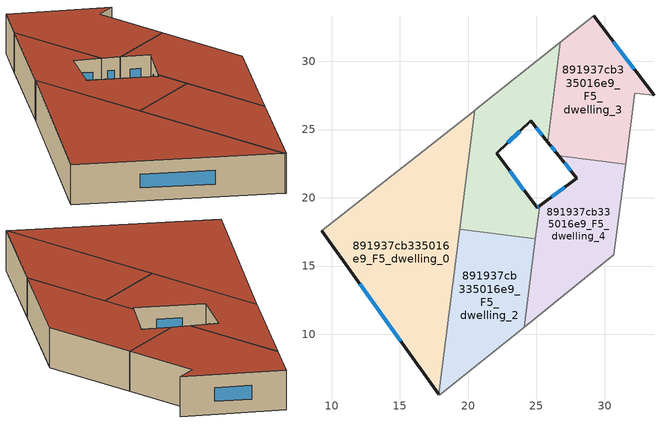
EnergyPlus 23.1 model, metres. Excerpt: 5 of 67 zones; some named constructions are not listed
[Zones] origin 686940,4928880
891937cb335016e9_F5_dwelling_0
 floor to 891937cb335016e9_F4_dwelling_0 (EU_floor_Construction): 20.49,26.4 17.84,5.59 9.26,17.6 20.38,26.31 z15
 wall outside (EU_wall_Construction): 9.26,17.6 17.84,5.59 z15:18
 wall adiabatic (EU_wall_Construction): 20.49,26.4 20.38,26.31 9.26,17.6 z15:18
 wall to 891937cb335016e9_F5_dwelling_2 (EU_wall_Construction): 17.84,5.59 19.38,17.69 z15:18
 wall to 891937cb335016e9_F5_dwelling_1 (EU_wall_Construction): 19.38,17.69 20.49,26.4 z15:18
 window (EU_Window_Construction): 12.05,13.7 15.05,9.5 z15.98:17.02
 roof outside (EU_roof_Construction): 17.84,5.59 20.49,26.4 20.38,26.31 9.26,17.6 z18
891937cb335016e9_F5_dwelling_1
 floor to 891937cb335016e9_F4_dwelling_1 (EU_floor_Construction): 26.76,31.4 25.83,24.09 24.58,25.64 22.09,23.27 25.05,19.27 25.23,19.41 24.92,16.99 19.38,17.69 20.49,26.4 z15
 wall outside (EU_wall_Construction): 25.23,19.41 25.05,19.27 22.09,23.27 24.58,25.64 25.83,24.09 z15:18
 wall to 891937cb335016e9_F5_dwelling_2 (EU_wall_Construction): 19.38,17.69 24.92,16.99 z15:18
 wall adiabatic (EU_wall_Construction): 26.76,31.4 20.49,26.4 z15:18
 wall to 891937cb335016e9_F5_dwelling_3 (EU_wall_Construction): 25.83,24.09 26.76,31.4 z15:18
 wall to 891937cb335016e9_F5_dwelling_4 (EU_wall_Construction): 24.92,16.99 25.23,19.41 z15:18
 window (EU_Window_Construction): 22.9,24.04 23.77,24.87 / 24.09,20.57 23.05,21.97 / 25.17,19.36 25.11,19.32 / 24.98,25.14 25.42,24.59 z15.98:17.02
 roof outside (EU_roof_Construction): 24.92,16.99 25.23,19.41 25.05,19.27 22.09,23.27 24.58,25.64 25.83,24.09 26.76,31.4 20.49,26.4 19.38,17.69 z18
891937cb335016e9_F5_dwelling_2
 floor to 891937cb335016e9_F4_dwelling_2 (EU_floor_Construction): 24.92,16.99 24.1,10.52 17.89,5.52 17.84,5.59 19.38,17.69 z15
 wall adiabatic (EU_wall_Construction): 17.84,5.59 17.89,5.52 24.1,10.52 z15:18
 wall to 891937cb335016e9_F5_dwelling_4 (EU_wall_Construction): 24.1,10.52 24.92,16.99 z15:18
 roof outside (EU_roof_Construction): 24.1,10.52 24.92,16.99 19.38,17.69 17.84,5.59 17.89,5.52 z18
891937cb335016e9_F5_dwelling_3
 floor to 891937cb335016e9_F4_dwelling_3 (EU_floor_Construction): 29.21,33.35 33.61,27.5 32.19,27.68 31.53,22.47 26.63,23.09 25.83,24.09 26.76,31.4 z15
 wall outside (EU_wall_Construction): 33.61,27.5 29.21,33.35 / 25.83,24.09 26.63,23.09 z15:18
 wall adiabatic (EU_wall_Construction): 29.21,33.35 26.76,31.4 z15:18
 wall to 891937cb335016e9_F5_dwelling_6 (EU_wall_Construction): 31.53,22.47 32.19,27.68 33.61,27.5 z15:18
 wall to 891937cb335016e9_F5_dwelling_4 (EU_wall_Construction): 26.63,23.09 31.53,22.47 z15:18
 window (EU_Window_Construction): 32.18,29.4 30.64,31.45 / 26.09,23.76 26.37,23.42 z15.98:17.02
 roof outside (EU_roof_Construction): 31.53,22.47 32.19,27.68 33.61,27.5 29.21,33.35 26.76,31.4 25.83,24.09 26.63,23.09 z18
891937cb335016e9_F5_dwelling_4
 floor to 891937cb335016e9_F4_dwelling_4 (EU_floor_Construction): 31.53,22.47 30.68,15.81 24.1,10.52 25.23,19.41 27.97,21.43 26.63,23.09 z15
 wall outside (EU_wall_Construction): 26.63,23.09 27.97,21.43 25.23,19.41 z15:18
 wall adiabatic (EU_wall_Construction): 24.1,10.52 30.68,15.81 z15:18
 wall to 891937cb335016e9_F5_dwelling_6 (EU_wall_Construction): 30.68,15.81 31.53,22.47 z15:18
 window (EU_Window_Construction): 27.08,20.77 26.12,20.07 / 27.07,22.55 27.53,21.97 z15.98:17.02
 roof outside (EU_roof_Construction): 30.68,15.81 31.53,22.47 26.63,23.09 27.97,21.43 25.23,19.41 24.1,10.52 z18
[HVACTEMPLATE:THERMOSTAT] Constant Heating Setpoint=20; Constant Cooling Setpoint=50
EU_HeatOnly_891937cb335016e9_F0_dwelling_0; EU_HeatOnly_891937cb335016e9_F0_dwelling_1; EU_HeatOnly_891937cb335016e9_F0_dwelling_2; EU_HeatOnly_891937cb335016e9_F0_dwelling_3; EU_HeatOnly_891937cb335016e9_F0_dwelling_4; EU_HeatOnly_891937cb335016e9_F0_dwelling_5; EU_HeatOnly_891937cb335016e9_F0_dwelling_6; EU_HeatOnly_891937cb335016e9_F0_dwelling_7; EU_HeatOnly_891937cb335016e9_F0_dwelling_8; EU_HeatOnly_891937cb335016e9_F0_dwelling_9; EU_HeatOnly_891937cb335016e9_F0_dwelling_10; EU_HeatOnly_891937cb335016e9_F0_dwelling_11; EU_HeatOnly_891937cb335016e9_F1_dwelling_0; EU_HeatOnly_891937cb335016e9_F1_dwelling_1; EU_HeatOnly_891937cb335016e9_F1_dwelling_2; EU_HeatOnly_891937cb335016e9_F1_dwelling_3; EU_HeatOnly_891937cb335016e9_F1_dwelling_4; EU_HeatOnly_891937cb335016e9_F1_dwelling_5; EU_HeatOnly_891937cb335016e9_F1_dwelling_6; EU_HeatOnly_891937cb335016e9_F1_dwelling_7; EU_HeatOnly_891937cb335016e9_F1_dwelling_8; EU_HeatOnly_891937cb335016e9_F1_dwelling_9; EU_HeatOnly_891937cb335016e9_F1_dwelling_10; EU_HeatOnly_891937cb335016e9_F2_dwelling_0; EU_HeatOnly_891937cb335016e9_F2_dwelling_1; EU_HeatOnly_891937cb335016e9_F2_dwelling_2; EU_HeatOnly_891937cb335016e9_F2_dwelling_3; EU_HeatOnly_891937cb335016e9_F2_dwelling_4; EU_HeatOnly_891937cb335016e9_F2_dwelling_5; EU_HeatOnly_891937cb335016e9_F2_dwelling_6; EU_HeatOnly_891937cb335016e9_F2_dwelling_7; EU_HeatOnly_891937cb335016e9_F2_dwelling_8; EU_HeatOnly_891937cb335016e9_F2_dwelling_9; EU_HeatOnly_891937cb335016e9_F2_dwelling_10; EU_HeatOnly_891937cb335016e9_F3_dwelling_0; EU_HeatOnly_891937cb335016e9_F3_dwelling_1; EU_HeatOnly_891937cb335016e9_F3_dwelling_2; EU_HeatOnly_891937cb335016e9_F3_dwelling_3; EU_HeatOnly_891937cb335016e9_F3_dwelling_4; EU_HeatOnly_891937cb335016e9_F3_dwelling_5; EU_HeatOnly_891937cb335016e9_F3_dwelling_6; EU_HeatOnly_891937cb335016e9_F3_dwelling_7; EU_HeatOnly_891937cb335016e9_F3_dwelling_8; EU_HeatOnly_891937cb335016e9_F3_dwelling_9; EU_HeatOnly_891937cb335016e9_F3_dwelling_10; EU_HeatOnly_891937cb335016e9_F4_dwelling_0; EU_HeatOnly_891937cb335016e9_F4_dwelling_1; EU_HeatOnly_891937cb335016e9_F4_dwelling_2; EU_HeatOnly_891937cb335016e9_F4_dwelling_3; EU_HeatOnly_891937cb335016e9_F4_dwelling_4; EU_HeatOnly_891937cb335016e9_F4_dwelling_5; EU_HeatOnly_891937cb335016e9_F4_dwelling_6; EU_HeatOnly_891937cb335016e9_F4_dwelling_7; EU_HeatOnly_891937cb335016e9_F4_dwelling_8; EU_HeatOnly_891937cb335016e9_F4_dwelling_9; EU_HeatOnly_891937cb335016e9_F4_dwelling_10; EU_HeatOnly_891937cb335016e9_F5_dwelling_0; EU_HeatOnly_891937cb335016e9_F5_dwelling_1; EU_HeatOnly_891937cb335016e9_F5_dwelling_2; EU_HeatOnly_891937cb335016e9_F5_dwelling_3; EU_HeatOnly_891937cb335016e9_F5_dwelling_4; EU_HeatOnly_891937cb335016e9_F5_dwelling_5; EU_HeatOnly_891937cb335016e9_F5_dwelling_6; EU_HeatOnly_891937cb335016e9_F5_dwelling_7; EU_HeatOnly_891937cb335016e9_F5_dwelling_8; EU_HeatOnly_891937cb335016e9_F5_dwelling_9; EU_HeatOnly_891937cb335016e9_F5_dwelling_10
[SCHEDULE:CONSTANT]
Name | Hourly Value
EU_AlwaysOn | 1
EU_CoolingOff | 0
[SCHEDULE:FILE] Column Number=1; Rows to Skip at Top=0; Number of Hours of Data=8760; Column Separator=Comma; Interpolate to Timestep=No; Minutes per Item=60; Adjust Schedule for Daylight Savings=Yes
Name | File
EU_Step8_GainSchedule_891937cb335016e9_F2_dwelling_8_f000 | ../../schedules/891937cb335016e9/891937cb335016e9_F2_dwelling_8_f000_gain.csv
EU_Step8_GainSchedule_891937cb335016e9_F2_dwelling_9_f000 | ../../schedules/891937cb335016e9/891937cb335016e9_F2_dwelling_9_f000_gain.csv
EU_Step8_GainSchedule_891937cb335016e9_F2_dwelling_10_f000 | ../../schedules/891937cb335016e9/891937cb335016e9_F2_dwelling_10_f000_gain.csv
EU_Step8_GainSchedule_891937cb335016e9_F4_dwelling_6_f000 | ../../schedules/891937cb335016e9/891937cb335016e9_F4_dwelling_6_f000_gain.csv
EU_Step8_GainSchedule_891937cb335016e9_F4_dwelling_7_f000 | ../../schedules/891937cb335016e9/891937cb335016e9_F4_dwelling_7_f000_gain.csv
EU_Step8_GainSchedule_891937cb335016e9_F4_dwelling_8_f000 | ../../schedules/891937cb335016e9/891937cb335016e9_F4_dwelling_8_f000_gain.csv
EU_Step8_GainSchedule_891937cb335016e9_F4_dwelling_9_f000 | ../../schedules/891937cb335016e9/891937cb335016e9_F4_dwelling_9_f000_gain.csv
EU_Step8_GainSchedule_891937cb335016e9_F4_dwelling_10_f000 | ../../schedules/891937cb335016e9/891937cb335016e9_F4_dwelling_10_f000_gain.csv
EU_Step8_GainSchedule_891937cb335016e9_F5_dwelling_0_f000 | ../../schedules/891937cb335016e9/891937cb335016e9_F5_dwelling_0_f000_gain.csv
EU_Step8_GainSchedule_891937cb335016e9_F5_dwelling_1_f000 | ../../schedules/891937cb335016e9/891937cb335016e9_F5_dwelling_1_f000_gain.csv
EU_Step8_GainSchedule_891937cb335016e9_F5_dwelling_2_f000 | ../../schedules/891937cb335016e9/891937cb335016e9_F5_dwelling_2_f000_gain.csv
EU_Step8_GainSchedule_891937cb335016e9_F5_dwelling_3_f000 | ../../schedules/891937cb335016e9/891937cb335016e9_F5_dwelling_3_f000_gain.csv
EU_Step8_GainSchedule_891937cb335016e9_F5_dwelling_4_f000 | ../../schedules/891937cb335016e9/891937cb335016e9_F5_dwelling_4_f000_gain.csv
EU_Step8_GainSchedule_891937cb335016e9_F5_dwelling_5_f000 | ../../schedules/891937cb335016e9/891937cb335016e9_F5_dwelling_5_f000_gain.csv
EU_Step8_GainSchedule_891937cb335016e9_F5_dwelling_6_f000 | ../../schedules/891937cb335016e9/891937cb335016e9_F5_dwelling_6_f000_gain.csv
EU_Step8_GainSchedule_891937cb335016e9_F5_dwelling_7_f000 | ../../schedules/891937cb335016e9/891937cb335016e9_F5_dwelling_7_f000_gain.csv
EU_Step8_GainSchedule_891937cb335016e9_F5_dwelling_8_f000 | ../../schedules/891937cb335016e9/891937cb335016e9_F5_dwelling_8_f000_gain.csv
EU_Step8_GainSchedule_891937cb335016e9_F5_dwelling_9_f000 | ../../schedules/891937cb335016e9/891937cb335016e9_F5_dwelling_9_f000_gain.csv
EU_Step8_GainSchedule_891937cb335016e9_F5_dwelling_10_f000 | ../../schedules/891937cb335016e9/891937cb335016e9_F5_dwelling_10_f000_gain.csv
